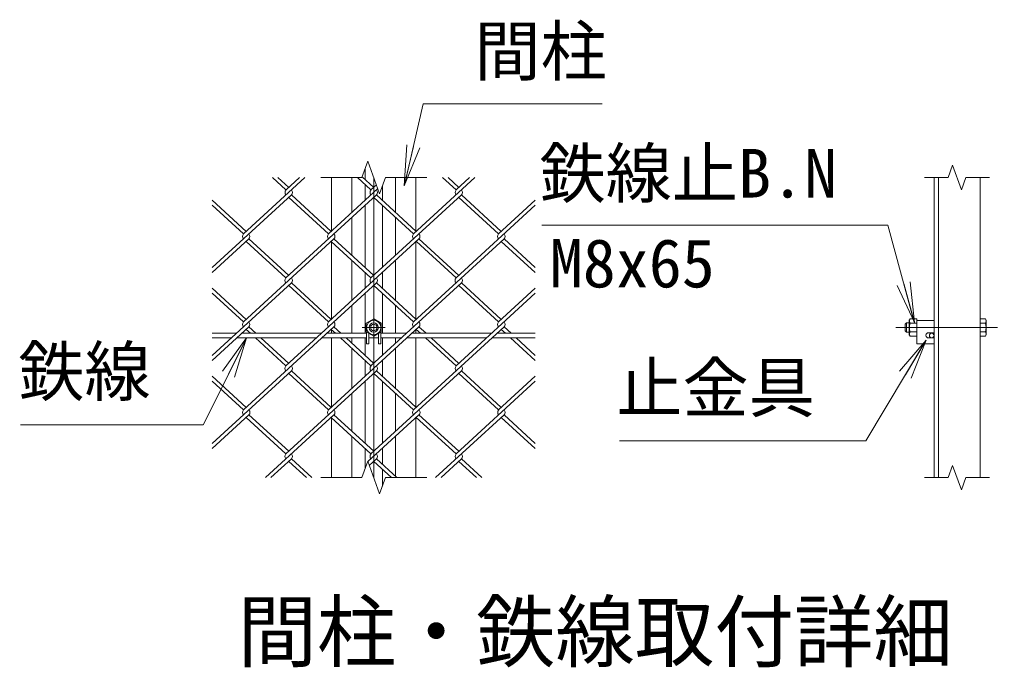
# Model space of a CAD drawing. Units: millimetres at full size; details may follow other scales. Extents: x -14700 to 14700, y -10395 to 10395.
# Drawn here: x -10608 to -7217, y -6561 to -4315 of the extents above; entities that cross this region are included whole.
import ezdxf
from ezdxf.enums import TextEntityAlignment as Align

# ---------------------------------------------------------------- set-up
doc = ezdxf.new("R2010")
doc.units = ezdxf.units.MM
doc.header["$LTSCALE"] = 40
doc.linetypes.add('USER1', pattern=[50.8, 31.75, -6.35, 6.35, -6.35])
for name, color, linetype, lineweight in [('0-0_D-STR1', 1, 'Continuous', 18), ('0-1_D-BMK', 2, 'USER1', 13), ('0-2_D-STR3', 3, 'Continuous', 13), ('0-6_D-STR-DIM', 7, 'Continuous', 13), ('0-7_0', 7, 'Continuous', 18), ('0-9_D-STR-TXT', 7, 'Continuous', 13), ('0-A_D-STR2', 7, 'Continuous', 13), ('0-B_D-TTL-TXT', 7, 'Continuous', 13)]:
    doc.layers.add(name, color=color, linetype=linetype, lineweight=lineweight)
doc.styles.add('ＭＳ ゴシック', font='')
doc.styles.get('ＭＳ ゴシック').set_extended_font_data('MS Gothic')

# ---------------------------------------------------------------- blocks, each defined once
blk = doc.blocks.new('_Open')
at = {"layer": '0-7_0'}
blk.add_line((-40, 6.67), (0, 0), dxfattribs=at)
blk.add_lwpolyline([(-40, -6.67), (0, 0), (-40, 0)], dxfattribs=at)

msp = doc.modelspace()

# ---------------------------------------------------------------- linework, layer by layer
at = {"layer": '0-0_D-STR1'}
for p, q in [((-9409.49, -4832.13), (-9409.49, -4869.15)), ((-9525.49, -5047.78), (-9525.49, -4862.47)), ((-9455.49, -4983.64), (-9455.49, -4862.47)), ((-9303.49, -4983.64), (-9303.49, -4862.47)), ((-9233.49, -5047.78), (-9233.49, -4862.47)), ((-7436.6, -5902.47), (-7436.6, -4862.47)), ((-7420.6, -5902.47), (-7420.6, -4862.47)), ((-7276.6, -5902.47), (-7276.6, -4862.47)), ((-9409.49, -4886.51), (-9409.49, -4941.49)), ((-9349.49, -4892.81), (-9349.49, -4941.49)), ((-9409.49, -4958.85), (-9409.49, -5174.11)), ((-9349.49, -4958.85), (-9349.49, -5174.11)), ((-9455.49, -5131.95), (-9455.49, -5001)), ((-9303.49, -5131.95), (-9303.49, -5001)), ((-9525.49, -5352.74), (-9525.49, -5085.17)), ((-9233.49, -5352.74), (-9233.49, -5085.17)), ((-9455.49, -5288.6), (-9455.49, -5149.32)), ((-9303.49, -5288.6), (-9303.49, -5149.32)), ((-9409.49, -5191.47), (-9409.49, -5246.45)), ((-9349.49, -5191.47), (-9349.49, -5246.45)), ((-9409.49, -5263.81), (-9409.49, -5402.47)), ((-9349.49, -5263.81), (-9349.49, -5402.47)), ((-9455.49, -5402.47), (-9455.49, -5305.96)), ((-9303.49, -5402.47), (-9303.49, -5305.96)), ((-9525.49, -5402.47), (-9525.49, -5390.13)), ((-9233.49, -5402.47), (-9233.49, -5390.13)), ((-9525.49, -5657.7), (-9525.49, -5418.47)), ((-9455.49, -5436.91), (-9455.49, -5418.47)), ((-9409.49, -5418.47), (-9409.49, -5479.06)), ((-9349.49, -5418.47), (-9349.49, -5479.06)), ((-9303.49, -5436.91), (-9303.49, -5418.47)), ((-9233.49, -5657.7), (-9233.49, -5418.47)), ((-9455.49, -5593.56), (-9455.49, -5454.27)), ((-9303.49, -5593.56), (-9303.49, -5454.27)), ((-9409.49, -5496.42), (-9409.49, -5551.4)), ((-9349.49, -5496.42), (-9349.49, -5551.4)), ((-9409.49, -5568.77), (-9409.49, -5784.02)), ((-9349.49, -5568.77), (-9349.49, -5784.02)), ((-9455.49, -5741.87), (-9455.49, -5610.92)), ((-9303.49, -5741.87), (-9303.49, -5610.92)), ((-9525.49, -5902.47), (-9525.49, -5695.09)), ((-9233.49, -5902.47), (-9233.49, -5695.09)), ((-9455.49, -5902.47), (-9455.49, -5759.23)), ((-9303.49, -5898.51), (-9303.49, -5759.23)), ((-9409.49, -5801.38), (-9409.49, -5872.13)), ((-9349.49, -5801.38), (-9349.49, -5856.36)), ((-9349.49, -5873.72), (-9349.49, -5932.81))]:
    msp.add_line(p, q, dxfattribs=at)
at = {"layer": '0-1_D-BMK'}
for p, q in [((-9379.49, -4862.47), (-9379.49, -5902.47)), ((-9339.49, -5382.47), (-9419.49, -5382.47)), ((-7568.59, -5382.47), (-7216.6, -5382.47))]:
    msp.add_line(p, q, dxfattribs=at)
at = {"layer": '0-2_D-STR3'}
for p, q in [((-9379.49, -5352.45), (-9405.49, -5367.46)), ((-9353.49, -5367.46), (-9379.49, -5352.45)), ((-7519.7, -5352.45), (-7522.6, -5357.47)), ((-7522.6, -5407.47), (-7522.6, -5357.47)), ((-7496.6, -5352.45), (-7519.7, -5352.45)), ((-7496.6, -5412.49), (-7496.6, -5352.45)), ((-7276.6, -5352.45), (-7258.19, -5352.45)), ((-7276.6, -5352.45), (-7276.6, -5412.49)), ((-7255.4, -5357.27), (-7258.19, -5352.45)), ((-7255.4, -5357.27), (-7255.4, -5407.67)), ((-9405.49, -5367.46), (-9405.49, -5397.48)), ((-9353.49, -5397.48), (-9353.49, -5367.46)), ((-7531.8, -5366.47), (-7536.6, -5371.27)), ((-7536.6, -5371.27), (-7536.6, -5393.67)), ((-7531.8, -5366.47), (-7531.8, -5398.47)), ((-7522.6, -5366.47), (-7531.8, -5366.47)), ((-7496.6, -5367.46), (-7519.7, -5367.46)), ((-7496.6, -5358.47), (-7436.6, -5358.47)), ((-7496.6, -5358.47), (-7496.6, -5438.47)), ((-7276.6, -5367.46), (-7258.19, -5367.46)), ((-9855.73, -5402.47), (-9939.49, -5402.47)), ((-9873.19, -5418.47), (-9939.49, -5418.47)), ((-9578.28, -5418.47), (-9854.24, -5418.47)), ((-9560.82, -5402.47), (-9836.78, -5402.47)), ((-9404.49, -5418.47), (-9559.33, -5418.47)), ((-9404.49, -5402.47), (-9541.87, -5402.47)), ((-9405.49, -5397.48), (-9379.49, -5412.49)), ((-9404.49, -5398.06), (-9404.49, -5438.47)), ((-9396.49, -5402.68), (-9396.49, -5438.47)), ((-9362.49, -5418.47), (-9396.49, -5418.47)), ((-9379.49, -5412.49), (-9353.49, -5397.48)), ((-9362.49, -5402.68), (-9362.49, -5438.47)), ((-9354.49, -5398.06), (-9354.49, -5438.47)), ((-9265.91, -5402.47), (-9354.49, -5402.47)), ((-9283.37, -5418.47), (-9354.49, -5418.47)), ((-8988.46, -5418.47), (-9264.42, -5418.47)), ((-8970.99, -5402.47), (-9246.96, -5402.47)), ((-8819.49, -5418.47), (-8969.51, -5418.47)), ((-8819.49, -5402.47), (-8952.05, -5402.47)), ((-7531.8, -5398.47), (-7536.6, -5393.67)), ((-7522.6, -5398.47), (-7531.8, -5398.47)), ((-7519.7, -5412.49), (-7522.6, -5407.47)), ((-7496.6, -5397.48), (-7519.7, -5397.48)), ((-7496.6, -5412.49), (-7519.7, -5412.49)), ((-7455.6, -5400.47), (-7436.6, -5400.47)), ((-7455.6, -5418.47), (-7436.6, -5418.47)), ((-7436.6, -5418.47), (-7436.6, -5438.47)), ((-7276.6, -5397.48), (-7258.19, -5397.48)), ((-7276.6, -5412.49), (-7258.19, -5412.49)), ((-7255.4, -5407.67), (-7258.19, -5412.49)), ((-9404.49, -5438.47), (-9396.49, -5438.47)), ((-9362.49, -5438.47), (-9354.49, -5438.47)), ((-7496.6, -5438.47), (-7436.6, -5438.47))]:
    msp.add_line(p, q, dxfattribs=at)
for centre, radius in [((-9379.49, -5382.47), 25), ((-9379.49, -5382.47), 16), ((-9379.49, -5382.47), 11.2), ((-7444.6, -5410.47), 8)]:
    msp.add_circle(centre, radius, dxfattribs=at)
for centre, radius, start, end in [((-7508.73, -5359.95), 13.29, 145.61586, 214.38414), ((-7269.15, -5359.95), 13.29, 325.61585, 34.38415), ((-7472.35, -5382.47), 49.68, 162.4121, 197.5879), ((-7305.54, -5382.47), 49.68, 342.4121, 17.5879), ((-7508.73, -5404.99), 13.29, 145.61584, 214.38415), ((-7455.6, -5409.47), 9, 90, 270), ((-7269.15, -5404.99), 13.29, 325.61585, 34.38415)]:
    msp.add_arc(centre, radius, start, end, dxfattribs=at)
at = {"layer": '0-6_D-STR-DIM'}
for p, q in [((-9420.54, -4862.47), (-9563.49, -4862.47)), ((-9195.49, -4862.47), (-9338.45, -4862.47)), ((-7469.6, -4862.47), (-7387.38, -4862.47)), ((-7325.82, -4862.47), (-7243.6, -4862.47)), ((-9420.54, -5902.47), (-9563.49, -5902.47)), ((-9195.49, -5902.47), (-9338.45, -5902.47)), ((-7469.6, -5902.47), (-7387.38, -5902.47)), ((-7325.82, -5902.47), (-7243.6, -5902.47))]:
    msp.add_line(p, q, dxfattribs=at)
for points in [[(-9420.54, -4862.47), (-9400.02, -4806.09), (-9358.97, -4918.85), (-9338.45, -4862.47)], [(-7325.82, -4862.47), (-7341.21, -4904.76), (-7371.99, -4820.18), (-7387.38, -4862.47)], [(-9420.54, -5902.47), (-9400.02, -5846.09), (-9358.97, -5958.85), (-9338.45, -5902.47)], [(-7325.82, -5902.47), (-7341.21, -5944.76), (-7371.99, -5860.18), (-7387.38, -5902.47)]]:
    msp.add_lwpolyline(points, dxfattribs=at)
at = {"layer": '0-9_D-STR-TXT'}
for points in [[(-8587.6, -4606.84), (-9208.22, -4606.84), (-9273.05, -4888.89)], [(-8796.78, -5027.23), (-7596.98, -5027.23), (-7505.13, -5363.49)], [(-10604.27, -5719.37), (-9971.21, -5719.37), (-9821.04, -5420.26)], [(-8526.8, -5775.49), (-7673.43, -5775.49), (-7464.79, -5427.53)]]:
    msp.add_lwpolyline(points, dxfattribs=at)
at = {"layer": '0-A_D-STR2'}
for p, q in [((-9618.17, -4862.47), (-9831.33, -5057.8)), ((-9683.88, -4905.32), (-9730.64, -4862.47)), ((-9674.4, -4896.64), (-9711.69, -4862.47)), ((-9636.64, -4862.47), (-9683.64, -4905.53)), ((-9388.97, -4905.32), (-9435.73, -4862.47)), ((-9379.49, -4896.64), (-9419.6, -4859.89)), ((-9028.35, -4862.47), (-9241.51, -5057.8)), ((-9094.06, -4905.32), (-9140.82, -4862.47)), ((-9084.58, -4896.64), (-9121.87, -4862.47)), ((-9047.3, -4862.47), (-9094.06, -4905.32)), ((-9365.43, -4901.11), (-9536.42, -5057.8)), ((-9370.17, -4888.09), (-9388.97, -4905.32)), ((-9664.93, -4922.68), (-9939.49, -5174.27)), ((-9821.86, -5049.12), (-9939.49, -4941.32)), ((-9370.02, -4922.68), (-9683.88, -5210.28)), ((-9536.42, -5057.8), (-9674.4, -4931.36)), ((-9526.95, -5049.12), (-9664.93, -4922.68)), ((-9075.11, -4922.68), (-9388.97, -5210.28)), ((-9241.51, -5057.8), (-9379.49, -4931.36)), ((-9232.04, -5049.12), (-9370.02, -4922.68)), ((-8946.6, -5057.8), (-9084.58, -4931.36)), ((-8937.13, -5049.12), (-9075.11, -4922.68)), ((-8819.49, -4941.32), (-8946.6, -5057.8)), ((-9831.33, -5057.8), (-9939.49, -4958.69)), ((-8819.49, -4958.69), (-9094.06, -5210.28)), ((-9812.39, -5075.16), (-9939.49, -5191.63)), ((-9517.48, -5075.16), (-9831.33, -5362.76)), ((-9683.88, -5210.28), (-9821.86, -5083.84)), ((-9674.4, -5201.6), (-9812.39, -5075.16)), ((-9222.57, -5075.16), (-9536.42, -5362.76)), ((-9388.97, -5210.27), (-9526.95, -5083.84)), ((-9379.49, -5201.6), (-9517.48, -5075.16)), ((-8927.65, -5075.16), (-9241.51, -5362.76)), ((-9094.06, -5210.28), (-9231.21, -5084.6)), ((-9084.58, -5201.6), (-9222.57, -5075.16)), ((-8819.49, -5191.63), (-8937.13, -5083.84)), ((-8819.49, -5174.27), (-8927.65, -5075.16)), ((-9664.93, -5227.64), (-9939.49, -5479.23)), ((-9821.86, -5354.07), (-9939.49, -5246.28)), ((-9370.02, -5227.64), (-9683.88, -5515.23)), ((-9536.42, -5362.76), (-9674.4, -5236.32)), ((-9526.95, -5354.07), (-9664.93, -5227.64)), ((-9075.11, -5227.64), (-9388.97, -5515.23)), ((-9241.51, -5362.76), (-9379.49, -5236.32)), ((-9232.04, -5354.07), (-9370.02, -5227.64)), ((-8946.6, -5362.76), (-9084.58, -5236.32)), ((-8937.13, -5354.07), (-9075.11, -5227.64)), ((-8819.49, -5246.28), (-8946.6, -5362.76)), ((-9831.33, -5362.76), (-9939.49, -5263.64)), ((-8819.49, -5263.64), (-9094.06, -5515.23)), ((-9812.39, -5380.12), (-9939.49, -5496.59)), ((-9517.48, -5380.12), (-9831.33, -5667.71)), ((-9806.94, -5402.47), (-9821.86, -5388.8)), ((-9787.99, -5402.47), (-9812.39, -5380.12)), ((-9222.57, -5380.12), (-9536.42, -5667.71)), ((-9512.03, -5402.47), (-9526.95, -5388.8)), ((-9493.08, -5402.47), (-9517.48, -5380.12)), ((-8927.65, -5380.12), (-9241.51, -5667.71)), ((-9217.12, -5402.47), (-9232.04, -5388.8)), ((-9198.17, -5402.47), (-9222.57, -5380.12)), ((-8922.21, -5402.47), (-8937.13, -5388.8)), ((-8903.26, -5402.47), (-8927.65, -5380.12)), ((-9683.88, -5515.23), (-9789.48, -5418.47)), ((-9674.4, -5506.55), (-9770.53, -5418.47)), ((-9388.97, -5515.23), (-9494.57, -5418.47)), ((-9379.49, -5506.55), (-9475.62, -5418.47)), ((-9094.06, -5515.23), (-9199.66, -5418.47)), ((-9084.58, -5506.55), (-9180.71, -5418.47)), ((-8819.49, -5496.59), (-8904.75, -5418.47)), ((-8819.49, -5479.23), (-8885.8, -5418.47)), ((-9664.93, -5532.6), (-9939.49, -5784.19)), ((-9821.86, -5659.03), (-9939.49, -5551.24)), ((-9370.02, -5532.6), (-9683.88, -5820.19)), ((-9536.42, -5667.71), (-9674.4, -5541.28)), ((-9526.95, -5659.03), (-9664.93, -5532.6)), ((-9075.11, -5532.6), (-9388.97, -5820.19)), ((-9241.51, -5667.71), (-9379.49, -5541.28)), ((-9232.04, -5659.03), (-9370.02, -5532.6)), ((-8946.6, -5667.71), (-9084.58, -5541.28)), ((-8937.13, -5659.03), (-9075.11, -5532.6)), ((-8819.49, -5551.24), (-8946.6, -5667.71)), ((-9831.33, -5667.71), (-9939.49, -5568.6)), ((-8819.49, -5568.6), (-9094.06, -5820.19)), ((-9812.39, -5685.07), (-9939.49, -5801.55)), ((-9683.88, -5820.19), (-9821.86, -5693.76)), ((-9674.4, -5811.51), (-9812.39, -5685.07)), ((-9517.48, -5685.07), (-9754.72, -5902.47)), ((-9388.97, -5820.19), (-9526.95, -5693.76)), ((-9379.49, -5811.51), (-9517.48, -5685.07)), ((-9222.57, -5685.07), (-9399.58, -5847.28)), ((-9094.06, -5820.19), (-9232.04, -5693.76)), ((-9084.58, -5811.51), (-9222.57, -5685.07)), ((-8927.65, -5685.07), (-9164.9, -5902.47)), ((-8819.49, -5801.55), (-8937.13, -5693.76)), ((-8819.49, -5784.19), (-8927.65, -5685.07)), ((-9664.93, -5837.55), (-9735.77, -5902.47)), ((-9613.04, -5902.47), (-9674.4, -5846.23)), ((-9594.09, -5902.47), (-9664.93, -5837.55)), ((-9370.02, -5837.55), (-9394.84, -5860.3)), ((-9318.12, -5902.47), (-9379.49, -5846.23)), ((-9299.18, -5902.47), (-9370.02, -5837.55)), ((-9075.11, -5837.55), (-9145.95, -5902.47)), ((-9023.21, -5902.47), (-9084.58, -5846.23)), ((-9004.27, -5902.47), (-9075.11, -5837.55))]:
    msp.add_line(p, q, dxfattribs=at)
for centre, start, end in [((-9674.19, -4914.24), 137.5, 222.5), ((-9674.19, -4914.24), 317.5, 42.5), ((-9379.28, -4914.24), 137.5, 222.5), ((-9379.28, -4914.24), 317.5, 42.5), ((-9084.37, -4914.24), 137.5, 222.5), ((-9084.37, -4914.24), 317.5, 42.5), ((-9821.86, -5066.48), 137.5, 222.5), ((-9821.86, -5066.48), 317.5, 42.5), ((-9526.95, -5066.48), 137.5, 222.5), ((-9526.95, -5066.48), 317.5, 42.5), ((-9232.04, -5066.48), 137.5, 222.5), ((-9232.04, -5066.48), 317.5, 42.5), ((-8936.91, -5066.72), 137.5, 222.5), ((-8936.91, -5066.72), 317.5, 42.5), ((-9674.43, -5218.98), 137.5, 222.5), ((-9674.43, -5218.98), 317.5, 42.5), ((-9379.52, -5218.98), 137.5, 222.5), ((-9379.52, -5218.98), 317.5, 42.5), ((-9084.61, -5218.98), 137.5, 222.5), ((-9084.61, -5218.98), 317.5, 42.5), ((-9821.86, -5371.44), 137.5, 222.5), ((-9821.86, -5371.44), 317.5, 42.5), ((-9526.95, -5371.44), 137.5, 222.5), ((-9526.95, -5371.44), 317.5, 42.5), ((-9232.04, -5371.44), 137.5, 222.5), ((-9232.04, -5371.44), 317.5, 42.5), ((-8936.91, -5371.67), 137.5, 222.5), ((-8936.91, -5371.67), 317.5, 42.5), ((-9674.43, -5523.94), 137.5, 222.5), ((-9674.43, -5523.94), 317.5, 42.5), ((-9379.26, -5524.13), 137.5, 222.5), ((-9379.26, -5524.13), 317.5, 42.5), ((-9084.35, -5524.13), 137.5, 222.5), ((-9084.35, -5524.13), 317.5, 42.5), ((-9821.62, -5676.61), 137.5, 222.5), ((-9821.62, -5676.61), 317.5, 42.5), ((-9526.71, -5676.61), 137.5, 222.5), ((-9526.71, -5676.61), 317.5, 42.5), ((-9231.8, -5676.61), 137.5, 222.5), ((-9231.8, -5676.61), 317.5, 42.5), ((-8936.68, -5676.85), 137.5, 222.5), ((-8936.68, -5676.85), 317.5, 42.5), ((-9674.43, -5828.89), 137.5, 222.5), ((-9674.43, -5828.89), 317.5, 42.5), ((-9379.26, -5829.09), 137.5, 222.5), ((-9379.26, -5829.09), 317.5, 42.5), ((-9084.35, -5829.09), 137.5, 222.5), ((-9084.35, -5829.09), 317.5, 42.5)]:
    msp.add_arc(centre, 12.85, start, end, dxfattribs=at)

# ---------------------------------------------------------------- block references
at = {"layer": '0-9_D-STR-TXT', "xscale": 3.5, "yscale": 3.5}
for p, rotation in [((-9273.49, -4890.84), 257.05652), ((-7504.61, -5365.42), 285.27617), ((-9820.14, -5418.47), 63.34043), ((-7463.76, -5425.82), 59.05204)]:
    msp.add_blockref('_Open', p, dxfattribs=dict(at, rotation=rotation))

# ---------------------------------------------------------------- texts
at = {"layer": '0-9_D-STR-TXT', "style": 'ＭＳ ゴシック'}
for s, p in [('間柱', (-9029.99, -4558.79)), ('鉄線止B.N', (-8804.78, -4982.29)), ('M8x65', (-8769.11, -5293.95)), ('鉄線', (-10612.26, -5669.1)), ('止金具', (-8538.34, -5725.67))]:
    msp.add_text(s, height=168.3, dxfattribs=at).set_placement(p, align=Align.BOTTOM_LEFT)
at = {"layer": '0-B_D-TTL-TXT', "style": 'ＭＳ ゴシック'}
msp.add_text('間柱・鉄線取付詳細', height=202.1, dxfattribs=at).set_placement((-9852.2, -6598.3), align=Align.BOTTOM_LEFT)

doc.saveas('drawing.dxf')
